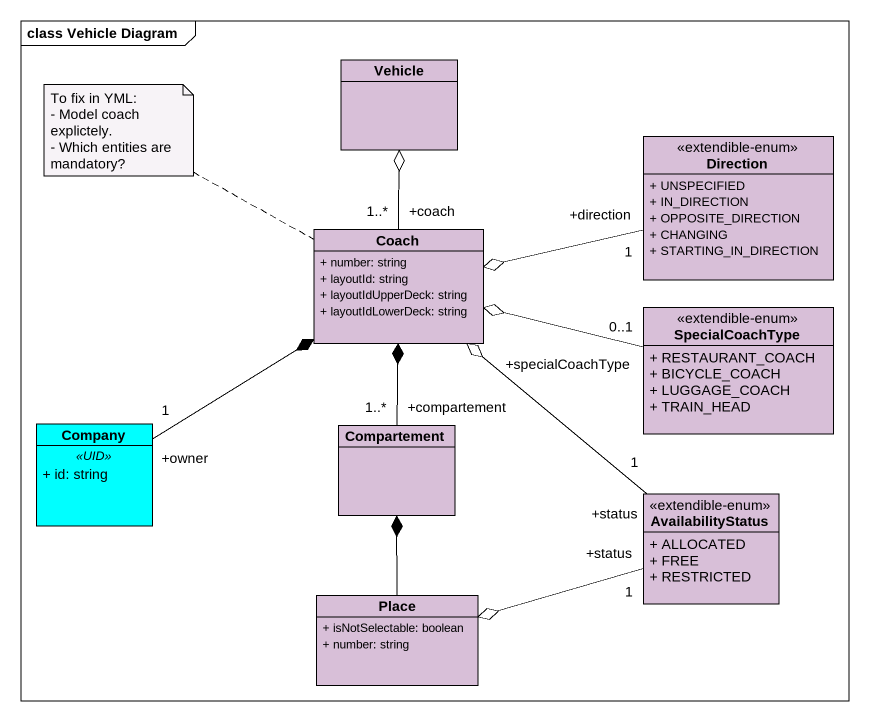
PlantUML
@startuml
mainframe class Vehicle Diagram
hide circle
hide empty members
skinparam classAttributeIconSize 0
class Vehicle #D8BFD8
class Direction <<extendible-enum>> #D8BFD8 {
  + UNSPECIFIED
  + IN_DIRECTION
  + OPPOSITE_DIRECTION
  + CHANGING
  + STARTING_IN_DIRECTION
}
class Coach #D8BFD8 {
  + number: string
  + layoutId: string
  + layoutIdUpperDeck: string
  + layoutIdLowerDeck: string
}
class SpecialCoachType <<extendible-enum>> #D8BFD8 {
  + RESTAURANT_COACH
  + BICYCLE_COACH
  + LUGGAGE_COACH
  + TRAIN_HEAD
}
class Company #00FFFF {
  .. <<UID>> ..
  + id: string
}
class Compartement #D8BFD8
class AvailabilityStatus <<extendible-enum>> #D8BFD8 {
  + ALLOCATED
  + FREE
  + RESTRICTED
}
class Place #D8BFD8 {
  + isNotSelectable: boolean
  + number: string
}
Direction "+direction\n1" -left-o Coach
Coach "+coach\n1..*" -up-o Vehicle
SpecialCoachType "+specialCoachType\n0..1" -left-o Coach
Company "+owner\n1" -up-* Coach
Compartement "+compartement\n1..*" -up-* Coach
AvailabilityStatus "+status\n1" -up-o Coach
AvailabilityStatus "+status\n1" -left-o Place
Place -up-* Compartement
note left of Coach
  To fix in YML:
  - Model coach explictely.
  - Which entities are mandatory?
end note
@enduml
